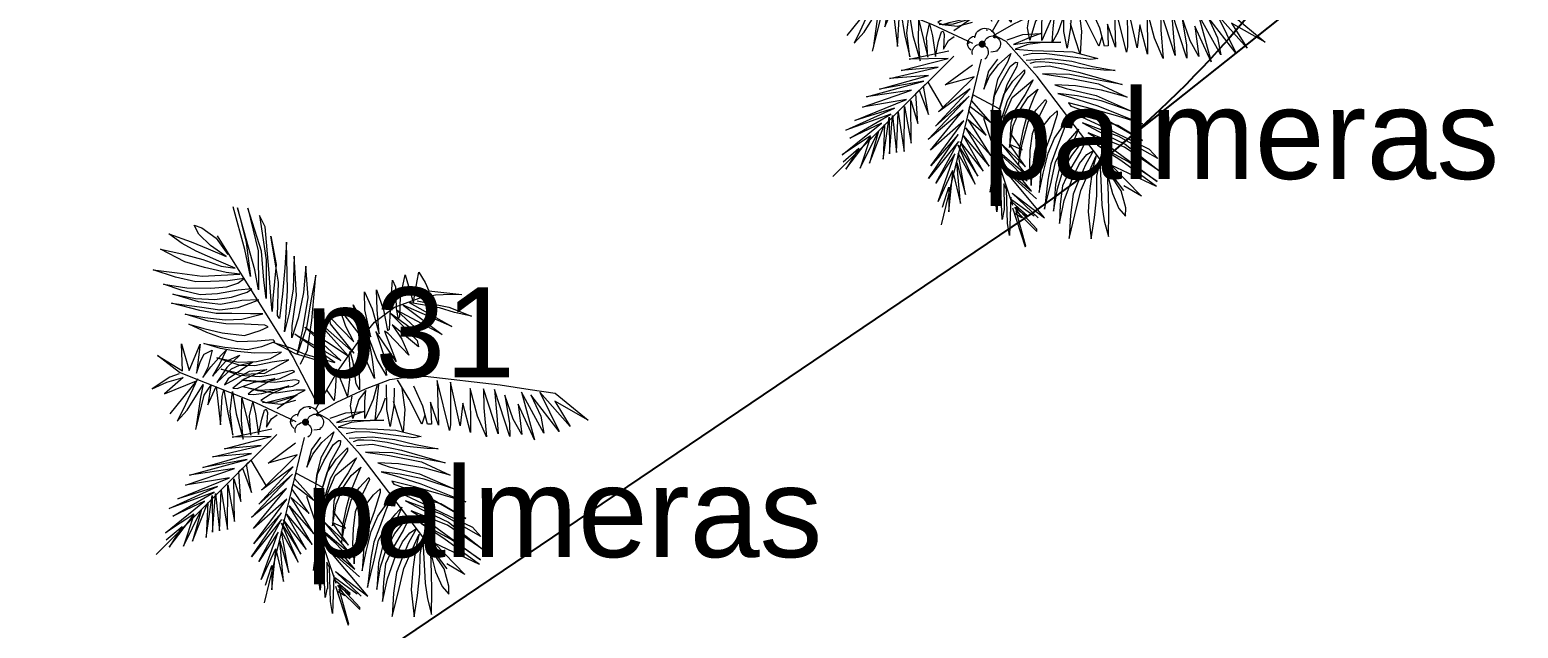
# Model space of a CAD drawing. Header units: metres. Extents: x 859577 to 860336, y 1645916 to 1646650.
# Drawn here: x 859934.48 to 859942.75, y 1645985.67 to 1645989 of the extents above; entities that cross this region are included whole.
import ezdxf

# ---------------------------------------------------------------- set-up
doc = ezdxf.new("R2010")
doc.units = ezdxf.units.M
doc.layers.add('A-CALZADA', color=252, linetype='Continuous')
for name, color, linetype, lineweight in [('HATCH', 253, 'Continuous', 0), ('palmeras', 174, 'Continuous', 100), ('VEGETATION', 7, 'Continuous', 0)]:
    doc.layers.add(name, color=color, linetype=linetype, lineweight=lineweight)
doc.styles.get("Standard").update_dxf_attribs({"font": 'arial.ttf'})

# ---------------------------------------------------------------- blocks, each defined once
blk = doc.blocks.new('06092026_CAMPO')
at = {"layer": 'palmeras'}
for p in [(859939.7689, 1645988.921, 38.8949), (859936.0079, 1645986.8181, 38.8093)]:
    blk.add_point(p, dxfattribs=at)
for s, p in [('palmeras', (859939.7689, 1645988.171)), ('p31', (859936.0079, 1645987.0681)), ('palmeras', (859936.0079, 1645986.0681))]:
    blk.add_text(s, height=0.5, dxfattribs=at).set_placement(p)
blk = doc.blocks.new('*U19')
at = {"layer": 'VEGETATION', "extrusion": (-5.08599e-09, -1.37735e-08, 1)}
for p, q in [((18816.6199, 35232.39, 0), (18816.5844, 35232.5218, 0)), ((18816.6511, 35232.3271, 0), (18816.598, 35232.5192, 0)), ((18816.598, 35232.5192, 0), (18816.6243, 35232.4117, 0)), ((18816.6716, 35232.385, 0), (18816.6298, 35232.518, 0)), ((18816.6298, 35232.518, 0), (18816.662, 35232.3861, 0)), ((18816.6835, 35232.46, 0), (18816.6657, 35232.4949, 0)), ((18816.6657, 35232.4949, 0), (18816.6868, 35232.3584, 0)), ((18816.4779, 35232.4379, 0), (18816.4631, 35232.4655, 0)), ((18816.4631, 35232.4655, 0), (18816.4869, 35232.4572, 0)), ((18816.4869, 35232.4572, 0), (18816.5314, 35232.4246, 0)), ((18816.6946, 35232.329, 0), (18816.6835, 35232.46, 0)), ((18816.4259, 35232.4089, 0), (18816.3852, 35232.4381, 0)), ((18816.3852, 35232.4381, 0), (18816.4547, 35232.4132, 0)), ((18816.4693, 35232.385, 0), (18816.4259, 35232.4089, 0)), ((18816.4547, 35232.4132, 0), (18816.5066, 35232.3923, 0)), ((18816.5136, 35232.4023, 0), (18816.4779, 35232.4379, 0)), ((18816.5624, 35232.368, 0), (18816.5136, 35232.4023, 0)), ((18816.5314, 35232.4246, 0), (18816.5674, 35232.3745, 0)), ((18816.5351, 35232.4327, 0), (18816.7704, 35232.0552)), ((18816.6243, 35232.4117, 0), (18816.6381, 35232.3062, 0)), ((18816.7242, 35232.2889, 0), (18816.7009, 35232.4312, 0)), ((18816.7009, 35232.4312, 0), (18816.7169, 35232.3433, 0)), ((18816.7495, 35232.4129, 0), (18816.7441, 35232.3331, 0)), ((18816.7523, 35232.2632, 0), (18816.7495, 35232.4129, 0)), ((18816.4342, 35232.3521, 0), (18816.3592, 35232.3905, 0)), ((18816.3592, 35232.3905, 0), (18816.4252, 35232.3769, 0)), ((18816.4252, 35232.3769, 0), (18816.4904, 35232.3594, 0)), ((18816.4954, 35232.3341, 0), (18816.4342, 35232.3521, 0)), ((18816.5401, 35232.3538, 0), (18816.4693, 35232.385, 0)), ((18816.4904, 35232.3594, 0), (18816.547, 35232.3386, 0)), ((18816.5066, 35232.3923, 0), (18816.5624, 35232.368, 0)), ((18816.5903, 35232.3318, 0), (18816.5401, 35232.3538, 0)), ((18816.6381, 35232.3062, 0), (18816.6199, 35232.39, 0)), ((18816.662, 35232.3861, 0), (18816.663, 35232.2653, 0)), ((18816.6791, 35232.2945, 0), (18816.6716, 35232.385, 0)), ((18816.6868, 35232.3584, 0), (18816.686, 35232.2377, 0)), ((18816.7734, 35232.3693, 0), (18816.7699, 35232.2679, 0)), ((18816.7799, 35232.2477, 0), (18816.7734, 35232.3693, 0)), ((18816.4054, 35232.3045, 0), (18816.3364, 35232.3267, 0)), ((18816.3364, 35232.3267, 0), (18816.411, 35232.3175, 0)), ((18816.4687, 35232.29, 0), (18816.4054, 35232.3045, 0)), ((18816.411, 35232.3175, 0), (18816.4884, 35232.3072, 0)), ((18816.4884, 35232.3072, 0), (18816.5471, 35232.3108, 0)), ((18816.5626, 35232.3183, 0), (18816.4954, 35232.3341, 0)), ((18816.547, 35232.3386, 0), (18816.5903, 35232.3318, 0)), ((18816.5471, 35232.3108, 0), (18816.6049, 35232.3137, 0)), ((18816.6049, 35232.3137, 0), (18816.5626, 35232.3183, 0)), ((18816.663, 35232.2653, 0), (18816.6511, 35232.3271, 0)), ((18816.7021, 35232.2304, 0), (18816.6946, 35232.329, 0)), ((18816.7169, 35232.3433, 0), (18816.7072, 35232.2386, 0)), ((18816.7441, 35232.3331, 0), (18816.7369, 35232.2526, 0)), ((18816.8097, 35232.3386, 0), (18816.8017, 35232.2571, 0)), ((18816.8164, 35232.2408, 0), (18816.8097, 35232.3386, 0)), ((18816.84, 35232.3102, 0), (18816.8252, 35232.2306, 0)), ((18816.8282, 35232.1703, 0), (18816.84, 35232.3102, 0)), ((18817.102, 35232.2428, 0), (18817.1173, 35232.3112, 0)), ((18817.1173, 35232.3112, 0), (18817.1428, 35232.2239, 0)), ((18817.1539, 35232.2927, 0), (18817.159, 35232.3195, 0)), ((18817.159, 35232.3195, 0), (18817.1784, 35232.2872, 0)), ((18816.4259, 35232.2633, 0), (18816.3688, 35232.2823, 0)), ((18816.3688, 35232.2823, 0), (18816.4407, 35232.271, 0)), ((18816.4816, 35232.2493, 0), (18816.4259, 35232.2633, 0)), ((18816.4407, 35232.271, 0), (18816.5147, 35232.2696, 0)), ((18816.5138, 35232.2906, 0), (18816.4687, 35232.29, 0)), ((18816.5674, 35232.2925, 0), (18816.5138, 35232.2906, 0)), ((18816.5147, 35232.2696, 0), (18816.5643, 35232.2741, 0)), ((18816.5996, 35232.264, 0), (18816.5354, 35232.2529, 0)), ((18816.5643, 35232.2741, 0), (18816.5987, 35232.2851, 0)), ((18816.6181, 35232.2999, 0), (18816.5674, 35232.2925, 0)), ((18816.5794, 35232.2426, 0), (18816.6273, 35232.2574, 0)), ((18816.5987, 35232.2851, 0), (18816.6181, 35232.2999, 0)), ((18816.6418, 35232.2676, 0), (18816.5996, 35232.264, 0)), ((18816.6273, 35232.2574, 0), (18816.6418, 35232.2676, 0)), ((18816.686, 35232.2377, 0), (18816.6791, 35232.2945, 0)), ((18816.7212, 35232.1854, 0), (18816.7242, 35232.2889, 0)), ((18816.7474, 35232.1781, 0), (18816.7523, 35232.2632, 0)), ((18816.7699, 35232.2679, 0), (18816.7578, 35232.1923, 0)), ((18816.8017, 35232.2571, 0), (18816.7853, 35232.1769, 0)), ((18816.9918, 35232.2026, 0), (18816.9911, 35232.2589, 0)), ((18816.9911, 35232.2589, 0), (18817.0146, 35232.2062, 0)), ((18817.0298, 35232.2039, 0), (18817.0284, 35232.2645, 0)), ((18817.0284, 35232.2645, 0), (18817.0493, 35232.2026, 0)), ((18817.0724, 35232.2257, 0), (18817.0777, 35232.2946, 0)), ((18817.0777, 35232.2946, 0), (18817.0868, 35232.2747, 0)), ((18817.0868, 35232.2747, 0), (18817.0889, 35232.2074, 0)), ((18817.145, 35232.2403, 0), (18817.1539, 35232.2927, 0)), ((18817.1784, 35232.2872, 0), (18817.1898, 35232.2622, 0)), ((18817.1898, 35232.2622, 0), (18817.2924, 35232.2503, 0)), ((18816.4812, 35232.2008, 0), (18816.3937, 35232.2232, 0)), ((18816.3937, 35232.2232, 0), (18816.4797, 35232.2122, 0)), ((18816.4772, 35232.2275, 0), (18816.3977, 35232.2519, 0)), ((18816.3977, 35232.2519, 0), (18816.4674, 35232.2382, 0)), ((18816.4674, 35232.2382, 0), (18816.5272, 35232.2346, 0)), ((18816.5453, 35232.219, 0), (18816.4772, 35232.2275, 0)), ((18816.4797, 35232.2122, 0), (18816.543, 35232.2027, 0)), ((18816.5354, 35232.2529, 0), (18816.4816, 35232.2493, 0)), ((18816.5272, 35232.2346, 0), (18816.5794, 35232.2426, 0)), ((18816.543, 35232.2027, 0), (18816.5995, 35232.2104, 0)), ((18816.6114, 35232.2318, 0), (18816.5453, 35232.219, 0)), ((18816.5995, 35232.2104, 0), (18816.6373, 35232.2239, 0)), ((18816.6637, 35232.2335, 0), (18816.6114, 35232.2318, 0)), ((18816.6373, 35232.2239, 0), (18816.6637, 35232.2335, 0)), ((18816.7051, 35232.1983, 0), (18816.7021, 35232.2304, 0)), ((18816.7072, 35232.2386, 0), (18816.7051, 35232.1983, 0)), ((18816.7369, 35232.2526, 0), (18816.7281, 35232.1758, 0)), ((18816.7669, 35232.153, 0), (18816.7799, 35232.2477, 0)), ((18816.7996, 35232.1413, 0), (18816.8164, 35232.2408, 0)), ((18816.8252, 35232.2306, 0), (18816.8117, 35232.148, 0)), ((18816.9834, 35232.121, 0), (18816.9561, 35232.2181, 0)), ((18816.9561, 35232.2181, 0), (18817.01, 35232.1194, 0)), ((18817.022, 35232.1644, 0), (18817.0835, 35232.2114, 0)), ((18817.0682, 35232.1431, 0), (18817.0724, 35232.2257, 0)), ((18817.0835, 35232.2114, 0), (18817.1602, 35232.2394, 0)), ((18817.1, 35232.1832, 0), (18817.102, 35232.2428, 0)), ((18817.2609, 35232.1513, 0), (18817.1106, 35232.2179, 0)), ((18817.1106, 35232.2179, 0), (18817.2318, 35232.1266, 0)), ((18817.2231, 35232.2092, 0), (18817.1289, 35232.226, 0)), ((18817.1289, 35232.226, 0), (18817.2609, 35232.1513, 0)), ((18817.1428, 35232.2239, 0), (18817.145, 35232.2403, 0)), ((18817.1536, 35232.2307, 0), (18817.2521, 35232.2115, 0)), ((18817.1602, 35232.2394, 0), (18817.211, 35232.2499, 0)), ((18817.211, 35232.2499, 0), (18817.2577, 35232.2516, 0)), ((18817.2698, 35232.1949, 0), (18817.2231, 35232.2092, 0)), ((18817.2521, 35232.2115, 0), (18817.3223, 35232.183, 0)), ((18817.2577, 35232.2516, 0), (18817.2924, 35232.2503, 0)), ((18816.5066, 35232.168), (18816.4359, 35232.1896)), ((18816.4359, 35232.1896), (18816.4964, 35232.1794)), ((18816.5312, 35232.1915, 0), (18816.4812, 35232.2008, 0)), ((18816.4964, 35232.1794), (18816.5598, 35232.1719, 0)), ((18816.562, 35232.1597, 0), (18816.5066, 35232.168)), ((18816.5797, 35232.1914, 0), (18816.5312, 35232.1915, 0)), ((18816.5598, 35232.1719, 0), (18816.611, 35232.174, 0)), ((18816.6376, 35232.191, 0), (18816.5797, 35232.1914, 0)), ((18816.611, 35232.174, 0), (18816.6766, 35232.1909, 0)), ((18816.6766, 35232.1909, 0), (18816.6376, 35232.191, 0)), ((18816.7281, 35232.1758, 0), (18816.7212, 35232.1854, 0)), ((18816.7578, 35232.1923, 0), (18816.7436, 35232.1346, 0)), ((18816.7436, 35232.1346, 0), (18816.7474, 35232.1781, 0)), ((18816.7853, 35232.1769, 0), (18816.7655, 35232.1158, 0)), ((18816.8141, 35232.0791, 0), (18816.8282, 35232.1703, 0)), ((18816.94, 35232.0602, 0), (18816.8341, 35232.1795, 0)), ((18816.8341, 35232.1795, 0), (18816.9591, 35232.0682, 0)), ((18816.8855, 35232.1601, 0), (18816.8834, 35232.1798, 0)), ((18816.8834, 35232.1798, 0), (18816.958, 35232.1039, 0)), ((18816.9327, 35232.1517, 0), (18816.916, 35232.2032, 0)), ((18816.916, 35232.2032, 0), (18816.9731, 35232.1291, 0)), ((18816.9675, 35232.0974, 0), (18817.022, 35232.1644, 0)), ((18817.01, 35232.1194, 0), (18816.9918, 35232.2026, 0)), ((18817.0146, 35232.2062, 0), (18817.0359, 35232.1287, 0)), ((18817.0359, 35232.1287, 0), (18817.0298, 35232.2039, 0)), ((18817.0493, 35232.2026, 0), (18817.0618, 35232.139, 0)), ((18817.2069, 35232.0935, 0), (18817.0716, 35232.192, 0)), ((18817.0716, 35232.192, 0), (18817.1539, 35232.1079, 0)), ((18817.0889, 35232.2074, 0), (18817.0955, 35232.1735, 0)), ((18817.2318, 35232.1266, 0), (18817.0899, 35232.2019, 0)), ((18817.0899, 35232.2019, 0), (18817.2069, 35232.0935, 0)), ((18817.0955, 35232.1735, 0), (18817.1, 35232.1832, 0)), ((18817.3223, 35232.183, 0), (18817.2698, 35232.1949, 0)), ((18816.5025, 35232.1323), (18816.4473, 35232.1581)), ((18816.4473, 35232.1581), (18816.4935, 35232.1452)), ((18816.4935, 35232.1452), (18816.5498, 35232.1321)), ((18816.5482, 35232.1163), (18816.5025, 35232.1323)), ((18816.5986, 35232.1043), (18816.5482, 35232.1163)), ((18816.5498, 35232.1321), (18816.6196, 35232.1234)), ((18816.6191, 35232.1589, 0), (18816.562, 35232.1597, 0)), ((18816.6821, 35232.1553, 0), (18816.6191, 35232.1589, 0)), ((18816.6196, 35232.1234), (18816.6682, 35232.1386, 0)), ((18816.6682, 35232.1386, 0), (18816.6929, 35232.1507, 0)), ((18816.6929, 35232.1507, 0), (18816.6821, 35232.1553, 0)), ((18816.7655, 35232.1158, 0), (18816.7669, 35232.153, 0)), ((18816.8988, 35232.04, 0), (18816.7748, 35232.1273, 0)), ((18816.7748, 35232.1273, 0), (18816.9177, 35232.0464, 0)), ((18816.8117, 35232.148, 0), (18816.7833, 35232.068)), ((18816.7833, 35232.068), (18816.7996, 35232.1413, 0)), ((18816.9177, 35232.0464, 0), (18816.8061, 35232.149, 0)), ((18816.8061, 35232.149, 0), (18816.94, 35232.0602, 0)), ((18816.9591, 35232.0682, 0), (18816.8855, 35232.1601, 0)), ((18816.958, 35232.1039, 0), (18816.9327, 35232.1517, 0)), ((18816.9731, 35232.1291, 0), (18816.9834, 35232.121, 0)), ((18817.0299, 35232.0493, 0), (18817.0012, 35232.1244, 0)), ((18817.0012, 35232.1244, 0), (18817.0146, 35232.05, 0)), ((18817.0893, 35232.0432, 0), (18817.026, 35232.1361, 0)), ((18817.026, 35232.1361, 0), (18817.0523, 35232.0551, 0)), ((18817.0637, 35232.1301, 0), (18817.0526, 35232.1372, 0)), ((18817.0526, 35232.1372, 0), (18817.0893, 35232.0432, 0)), ((18817.0618, 35232.139, 0), (18817.0682, 35232.1431, 0)), ((18817.1278, 35232.062, 0), (18817.0637, 35232.1301, 0)), ((18817.1579, 35232.0885, 0), (18817.0762, 35232.1566, 0)), ((18817.0762, 35232.1566, 0), (18817.1061, 35232.1116, 0)), ((18816.427, 35232.0136, 0), (18816.4242, 35232.098)), ((18816.4242, 35232.098), (18816.4476, 35232.0154, 0)), ((18816.4476, 35232.0154, 0), (18816.482, 35232.0961)), ((18816.482, 35232.0961), (18816.4711, 35232.007, 0)), ((18816.5451, 35232.0829), (18816.4931, 35232.0987)), ((18816.4931, 35232.0987), (18816.558, 35232.0869)), ((18816.4944, 35232.0652), (18816.5197, 35232.0776)), ((18816.5197, 35232.0776), (18816.506, 35232.0239, 0)), ((18816.5621, 35232.0775), (18816.5426, 35232.0363)), ((18816.5966, 35232.0741), (18816.5451, 35232.0829)), ((18816.5486, 35232.0639), (18816.5621, 35232.0775)), ((18816.558, 35232.0869), (18816.6284, 35232.0798)), ((18816.6518, 35232.0684), (18816.5966, 35232.0741)), ((18816.6583, 35232.1057), (18816.5986, 35232.1043)), ((18816.6284, 35232.0798), (18816.6727, 35232.089)), ((18816.7079, 35232.1103, 0), (18816.6583, 35232.1057)), ((18816.6727, 35232.089), (18816.7129, 35232.1053, 0)), ((18816.6999, 35232.0523), (18816.7342, 35232.0714)), ((18816.7342, 35232.0714), (18816.7057, 35232.0695)), ((18816.7129, 35232.1053, 0), (18816.7079, 35232.1103, 0)), ((18816.7776, 35232.0666), (18816.7105, 35232.1019)), ((18816.7105, 35232.1019), (18816.7616, 35232.0848)), ((18816.7616, 35232.0848), (18816.8066, 35232.066)), ((18816.7929, 35232.0348), (18816.8141, 35232.0791, 0)), ((18816.9048, 35232.0085), (18816.9675, 35232.0974, 0)), ((18816.9462, 35232.0739, 0), (18816.9427, 35232.0638, 0)), ((18816.9561, 35232.0408, 0), (18816.9462, 35232.0739, 0)), ((18816.9764, 35232.1115, 0), (18816.9704, 35232.1068, 0)), ((18816.9704, 35232.1068, 0), (18816.9744, 35232.0242, 0)), ((18816.995, 35232.0494, 0), (18816.9764, 35232.1115, 0)), ((18817.1061, 35232.1116, 0), (18817.1278, 35232.062, 0)), ((18817.1539, 35232.1079, 0), (18817.1579, 35232.0885, 0)), ((18816.418, 35232.0089, 0), (18816.3498, 35232.061, 0)), ((18816.3498, 35232.061, 0), (18816.427, 35232.0136, 0)), ((18816.4711, 35232.007, 0), (18816.483, 35232.0441)), ((18816.483, 35232.0441), (18816.4944, 35232.0652)), ((18816.4899, 35231.9928, 0), (18816.5155, 35232.0263, 0)), ((18816.506, 35232.0239, 0), (18816.4899, 35231.9928, 0)), ((18816.5155, 35232.0263, 0), (18816.5486, 35232.0639)), ((18816.5201, 35231.9974, 0), (18816.5603, 35232.0433)), ((18816.5426, 35232.0363), (18816.5201, 35231.9974, 0)), ((18816.6062, 35232.0309), (18816.5334, 35232.0538)), ((18816.5334, 35232.0538), (18816.6003, 35232.0407)), ((18816.5643, 35232.0244), (18816.5335, 35231.9778, 0)), ((18816.5603, 35232.0433), (18816.6052, 35232.0625)), ((18816.6052, 35232.0625), (18816.5643, 35232.0244)), ((18816.6452, 35232.0407), (18816.5684, 35231.989, 0)), ((18816.5791, 35232.0201), (18816.6039, 35232.0319)), ((18816.6003, 35232.0407), (18816.6561, 35232.0429)), ((18816.6039, 35232.0319), (18816.6452, 35232.0407)), ((18816.6514, 35232.029), (18816.6062, 35232.0309)), ((18816.7045, 35232.041), (18816.6514, 35232.029)), ((18816.7057, 35232.0695), (18816.6518, 35232.0684)), ((18816.6561, 35232.0429), (18816.6999, 35232.0523)), ((18816.6818, 35232.0062), (18816.7251, 35232.0307)), ((18816.7563, 35232.0479), (18816.7045, 35232.041)), ((18816.7251, 35232.0307), (18816.7563, 35232.0479)), ((18816.7704, 35232.0552), (18816.8376, 35231.926)), ((18816.8737, 35232.0378), (18816.7776, 35232.0666)), ((18816.8066, 35232.066), (18816.8988, 35232.04, 0)), ((18816.9427, 35232.0638, 0), (18816.9465, 35232.0043)), ((18816.9648, 35231.9741), (18816.9561, 35232.0408, 0)), ((18816.9744, 35232.0242, 0), (18816.9758, 35231.9552)), ((18817.0219, 35231.9899, 0), (18816.995, 35232.0494, 0)), ((18817.0146, 35232.05, 0), (18817.0219, 35231.9899, 0)), ((18817.0585, 35231.9992, 0), (18817.0299, 35232.0493, 0)), ((18817.0523, 35232.0551, 0), (18817.0585, 35231.9992, 0)), ((18816.3885, 35231.9948, 0), (18816.3336, 35231.958, 0)), ((18816.3336, 35231.958, 0), (18816.3785, 35231.9784, 0)), ((18816.4298, 35231.993, 0), (18816.3718, 35231.9425, 0)), ((18816.3718, 35231.9425, 0), (18816.471, 35231.9834, 0)), ((18816.3785, 35231.9784, 0), (18816.4298, 35231.993, 0)), ((18816.471, 35231.9834, 0), (18816.3881, 35231.8811, 0)), ((18816.4169, 35232.0048, 0), (18816.3885, 35231.9948, 0)), ((18816.6549, 35231.9144, 0), (18816.418, 35232.0089, 0)), ((18816.4734, 35231.9893, 0), (18816.429, 35231.894, 0)), ((18816.5335, 35231.9778, 0), (18816.5791, 35232.0201)), ((18816.6045, 35231.9998), (18816.5474, 35232.0188, 0)), ((18816.5474, 35232.0188, 0), (18816.6187, 35232.004)), ((18816.5571, 35231.9707, 0), (18816.635, 35232.0129)), ((18816.5684, 35231.989, 0), (18816.5571, 35231.9707, 0)), ((18816.6185, 35231.9877, 0), (18816.5837, 35231.96, 0)), ((18816.5966, 35231.9588, 0), (18816.6493, 35231.9793, 0)), ((18816.6665, 35231.9956), (18816.6045, 35231.9998)), ((18816.7126, 35231.9774), (18816.6114, 35231.9846, 0)), ((18816.6114, 35231.9846, 0), (18816.6817, 35231.979)), ((18816.6883, 35232.0181), (18816.6185, 35231.9877, 0)), ((18816.6187, 35232.004), (18816.6818, 35232.0062)), ((18816.635, 35232.0129), (18816.6883, 35232.0181)), ((18816.7135, 35231.9897), (18816.6426, 35231.9515, 0)), ((18816.6493, 35231.9793, 0), (18816.7135, 35231.9897)), ((18816.718, 35232.0032), (18816.6665, 35231.9956)), ((18816.6817, 35231.979), (18816.7301, 35231.9905)), ((18816.7765, 35231.9861), (18816.7126, 35231.9774)), ((18816.767, 35232.0149), (18816.718, 35232.0032)), ((18816.7301, 35231.9905), (18816.7754, 35232.0117)), ((18816.7754, 35232.0117), (18816.767, 35232.0149)), ((18816.7891, 35231.9826), (18816.7765, 35231.9861)), ((18816.7875, 35231.9769), (18816.7891, 35231.9826)), ((18816.8393, 35231.8943, 0), (18816.9048, 35232.0085)), ((18816.9036, 35232.0026), (18816.8998, 35231.9495)), ((18816.9041, 35232.0191), (18816.9036, 35232.0026)), ((18816.938, 35231.9347), (18816.9041, 35232.0191)), ((18816.9465, 35232.0043), (18816.938, 35231.9347)), ((18816.9935, 35231.9586), (18817.0691, 35231.9874, 0)), ((18817.0691, 35231.9874, 0), (18817.1045, 35231.992, 0)), ((18817.129, 35231.9263), (18817.0927, 35231.9861, 0)), ((18817.1045, 35231.992, 0), (18817.1783, 35231.9969, 0)), ((18817.1783, 35231.9969, 0), (18817.4105, 35231.9709, 0)), ((18817.2544, 35231.8292), (18817.216, 35231.9838, 0)), ((18817.216, 35231.9838, 0), (18817.2203, 35231.8453)), ((18817.2875, 35231.8433), (18817.2568, 35231.9785, 0)), ((18817.2568, 35231.9785, 0), (18817.2575, 35231.8464)), ((18816.4419, 35231.8916, 0), (18816.4917, 35231.9716, 0)), ((18816.4682, 35231.8325, 0), (18816.4945, 35231.9386, 0)), ((18816.4827, 35231.932, 0), (18816.4701, 35231.8424, 0)), ((18816.4917, 35231.9716, 0), (18816.4827, 35231.932, 0)), ((18816.4945, 35231.9386, 0), (18816.5153, 35231.968, 0)), ((18816.5153, 35231.968, 0), (18816.5062, 35231.9084, 0)), ((18816.5062, 35231.9084, 0), (18816.5311, 35231.9649, 0)), ((18816.5311, 35231.9649, 0), (18816.5449, 35231.8469, 0)), ((18816.5449, 35231.8469, 0), (18816.5506, 35231.9342, 0)), ((18816.5506, 35231.9342, 0), (18816.5558, 35231.9549, 0)), ((18816.5558, 35231.9549, 0), (18816.5674, 35231.8841, 0)), ((18816.5745, 35231.8881, 0), (18816.5818, 35231.9501, 0)), ((18816.5818, 35231.9501, 0), (18816.5933, 35231.8809, 0)), ((18816.5837, 35231.96, 0), (18816.5966, 35231.9588, 0)), ((18816.6609, 35231.9521, 0), (18816.6169, 35231.9644, 0)), ((18816.6169, 35231.9644, 0), (18816.6666, 35231.9538, 0)), ((18816.6426, 35231.9515, 0), (18816.6308, 35231.9416, 0)), ((18816.6308, 35231.9416, 0), (18816.6461, 35231.9409, 0)), ((18816.6461, 35231.9409, 0), (18816.6727, 35231.9432, 0)), ((18816.7174, 35231.9447, 0), (18816.6609, 35231.9521, 0)), ((18816.6666, 35231.9538, 0), (18816.7119, 35231.9568, 0)), ((18816.6992, 35231.9407, 0), (18816.6703, 35231.9215, 0)), ((18816.6727, 35231.9432, 0), (18816.7565, 35231.9672)), ((18816.7565, 35231.9672), (18816.6992, 35231.9407, 0)), ((18816.7057, 35231.9213, 0), (18816.7829, 35231.9393)), ((18816.7119, 35231.9568, 0), (18816.7691, 35231.9662)), ((18816.779, 35231.9544), (18816.7174, 35231.9447, 0)), ((18816.7829, 35231.9393), (18816.7202, 35231.8959, 0)), ((18816.7626, 35231.9309, 0), (18816.8072, 35231.9538)), ((18816.7691, 35231.9662), (18816.7875, 35231.9769)), ((18816.8072, 35231.9538), (18816.779, 35231.9544)), ((18816.8974, 35231.9224), (18816.8749, 35231.9526)), ((18816.8998, 35231.9495), (18816.8974, 35231.9224)), ((18816.905, 35231.9171), (18816.9935, 35231.9586)), ((18816.948, 35231.9052), (18816.9529, 35231.9359)), ((18816.9758, 35231.9552), (18816.9648, 35231.9741)), ((18816.9954, 35231.9527), (18816.9729, 35231.9252)), ((18816.9922, 35231.9192), (18816.9954, 35231.9527)), ((18817.0301, 35231.9703), (18817.0177, 35231.925)), ((18817.0276, 35231.9026), (18817.0349, 35231.9703)), ((18817.0349, 35231.9703), (18817.0301, 35231.9703)), ((18817.0605, 35231.8936), (18817.0591, 35231.9709)), ((18817.0827, 35231.9607), (18817.0813, 35231.9059)), ((18817.1068, 35231.9601, 0), (18817.1155, 35231.8945)), ((18817.1714, 35231.9045), (18817.144, 35231.9664, 0)), ((18817.3406, 35231.8732, 0), (18817.3185, 35231.9587, 0)), ((18817.3185, 35231.9587, 0), (18817.3192, 35231.8231)), ((18817.4048, 35231.8188), (18817.3593, 35231.9586, 0)), ((18817.3593, 35231.9586, 0), (18817.3608, 35231.8991, 0)), ((18817.4407, 35231.8109), (18817.3935, 35231.9561, 0)), ((18817.3935, 35231.9561, 0), (18817.4003, 35231.8759, 0)), ((18817.4105, 35231.9709, 0), (18817.5037, 35231.9558, 0)), ((18817.451, 35231.8646, 0), (18817.4253, 35231.939, 0)), ((18817.4253, 35231.939, 0), (18817.4403, 35231.851, 0)), ((18817.5463, 35231.8212, 0), (18817.4765, 35231.9476, 0)), ((18817.4765, 35231.9476, 0), (18817.5168, 35231.8001)), ((18817.5037, 35231.9558, 0), (18817.5816, 35231.9449, 0)), ((18817.5935, 35231.8257, 0), (18817.506, 35231.9392, 0)), ((18817.506, 35231.9392, 0), (18817.5364, 35231.8738, 0)), ((18817.6278, 35231.8416, 0), (18817.5338, 35231.9474, 0)), ((18817.5338, 35231.9474, 0), (18817.5935, 35231.8257, 0)), ((18817.5816, 35231.9449, 0), (18817.6833, 35231.8608, 0)), ((18816.429, 35231.894, 0), (18816.4111, 35231.8575, 0)), ((18816.4111, 35231.8575, 0), (18816.4419, 35231.8916, 0)), ((18816.5832, 35231.8149, 0), (18816.5745, 35231.8881, 0)), ((18816.6105, 35231.8615, 0), (18816.6112, 35231.9292, 0)), ((18816.6112, 35231.9292, 0), (18816.6263, 35231.8685, 0)), ((18816.6353, 35231.8749, 0), (18816.6448, 35231.9173, 0)), ((18816.6448, 35231.9173, 0), (18816.6536, 35231.8807, 0)), ((18816.7789, 35231.8561, 0), (18816.6549, 35231.9144, 0)), ((18816.6703, 35231.9215, 0), (18816.6856, 35231.9155, 0)), ((18816.6725, 35231.8642, 0), (18816.6813, 35231.8924, 0)), ((18816.6748, 35231.9154, 0), (18816.719, 35231.9176, 0)), ((18816.7316, 35231.9091, 0), (18816.6748, 35231.9154, 0)), ((18816.6813, 35231.8924, 0), (18816.6867, 35231.8948, 0)), ((18816.6856, 35231.9155, 0), (18816.7057, 35231.9213, 0)), ((18816.6867, 35231.8948, 0), (18816.6902, 35231.8848, 0)), ((18816.719, 35231.9176, 0), (18816.7626, 35231.9309, 0)), ((18816.7768, 35231.9217, 0), (18816.7316, 35231.9091, 0)), ((18816.8242, 35231.897, 0), (18816.82, 35231.8973, 0)), ((18816.8392, 35231.8939, 0), (18816.8393, 35231.8943, 0)), ((18816.843, 35231.8817, 0), (18816.905, 35231.9171)), ((18816.9331, 35231.884), (18816.9893, 35231.8879)), ((18816.955, 35231.8663, 0), (18816.948, 35231.9052)), ((18816.9893, 35231.8879), (18816.9532, 35231.8745)), ((18816.9729, 35231.9252), (18816.955, 35231.8663, 0)), ((18817.0177, 35231.925), (18816.9921, 35231.8661)), ((18816.9921, 35231.8661), (18816.9922, 35231.9192)), ((18817.0239, 35231.8595), (18817.0276, 35231.9026)), ((18817.0417, 35231.8907), (18817.0239, 35231.8595)), ((18817.0548, 35231.9289), (18817.0417, 35231.8907)), ((18817.0705, 35231.8416), (18817.0605, 35231.8936)), ((18817.0813, 35231.9059), (18817.0705, 35231.8416)), ((18817.0953, 35231.871), (18817.0807, 35231.9189)), ((18817.1155, 35231.8945), (18817.111, 35231.8233)), ((18817.1684, 35231.8484), (18817.129, 35231.9263)), ((18817.1861, 35231.8483), (18817.1714, 35231.9045)), ((18817.2203, 35231.8453), (18817.1957, 35231.9167)), ((18817.1957, 35231.9167), (18817.1979, 35231.849)), ((18817.2955, 35231.914, 0), (18817.2875, 35231.8433)), ((18817.3192, 35231.8231), (18817.2955, 35231.914, 0)), ((18817.3608, 35231.8991, 0), (18817.3682, 35231.8095)), ((18817.5168, 35231.8001), (18817.4664, 35231.9106, 0)), ((18817.4664, 35231.9106, 0), (18817.4784, 35231.8167)), ((18817.6833, 35231.8608, 0), (18817.5797, 35231.9196, 0)), ((18817.5797, 35231.9196, 0), (18817.6278, 35231.8416, 0)), ((18816.5674, 35231.8841, 0), (18816.5832, 35231.8149, 0)), ((18816.5933, 35231.8809, 0), (18816.6155, 35231.8025, 0)), ((18816.6155, 35231.8025, 0), (18816.6105, 35231.8615, 0)), ((18816.6263, 35231.8685, 0), (18816.6391, 35231.8142, 0)), ((18816.6391, 35231.8142, 0), (18816.6353, 35231.8749, 0)), ((18816.6536, 35231.8807, 0), (18816.6629, 35231.8165, 0)), ((18816.6629, 35231.8165, 0), (18816.6725, 35231.8642, 0)), ((18816.6902, 35231.8848, 0), (18816.6877, 35231.8394, 0)), ((18816.6877, 35231.8394, 0), (18816.7031, 35231.8653, 0)), ((18816.7031, 35231.8653, 0), (18816.7209, 35231.8777, 0)), ((18816.7659, 35231.8591, 0), (18816.7654, 35231.8558, 0)), ((18816.8097, 35231.8483, 0), (18816.8056, 35231.8498, 0)), ((18816.8489, 35231.8735, 0), (18816.8424, 35231.875, 0)), ((18816.8431, 35231.8816, 0), (18816.8482, 35231.8808, 0)), ((18816.8482, 35231.8808, 0), (18816.8588, 35231.8753, 0)), ((18816.8588, 35231.8753, 0), (18816.8807, 35231.8635, 0)), ((18816.9775, 35231.7547, 0), (18816.8807, 35231.8635, 0)), ((18816.8847, 35231.8677, 0), (18816.9331, 35231.884)), ((18816.9532, 35231.8745), (18816.9042, 35231.8535, 0)), ((18816.9042, 35231.8535, 0), (18816.9526, 35231.8604, 0)), ((18816.9491, 35231.8538, 0), (18816.9094, 35231.8393, 0)), ((18816.9873, 35231.8584), (18816.9491, 35231.8538, 0)), ((18816.9526, 35231.8604, 0), (18817.0085, 35231.8607)), ((18817.051, 35231.8606), (18816.9873, 35231.8584)), ((18817.0085, 35231.8607), (18817.051, 35231.8606)), ((18817.111, 35231.8233), (18817.0953, 35231.871)), ((18817.1779, 35231.8767), (18817.1684, 35231.8484)), ((18817.1979, 35231.849), (18817.1861, 35231.8483)), ((18817.2575, 35231.8464), (18817.2544, 35231.8292)), ((18817.3682, 35231.8095), (18817.3406, 35231.8732, 0)), ((18817.4003, 35231.8759, 0), (18817.4048, 35231.8188)), ((18817.4403, 35231.851, 0), (18817.4407, 35231.8109)), ((18817.4784, 35231.8167), (18817.451, 35231.8646, 0)), ((18817.5364, 35231.8738, 0), (18817.5463, 35231.8212, 0)), ((18816.3455, 35231.4448, 0), (18816.7194, 35231.8171, 0)), ((18816.5571, 35231.7726, 0), (18816.7021, 35231.81, 0)), ((18816.5812, 35231.8083, 0), (18816.7041, 35231.834, 0)), ((18816.7021, 35231.81, 0), (18816.5812, 35231.8083, 0)), ((18816.6813, 35231.2949, 0), (18816.8056, 35231.8077, 0)), ((18816.8551, 35231.8081, 0), (18816.8271, 35231.7705, 0)), ((18816.8547, 35231.8325, 0), (18816.8343, 35231.8301, 0)), ((18816.8864, 35231.7986, 0), (18816.8554, 35231.7445, 0)), ((18816.8585, 35231.7916, 0), (18816.8959, 35231.8252, 0)), ((18816.8959, 35231.8252, 0), (18816.8864, 35231.7986, 0)), ((18816.8939, 35231.7851, 0), (18816.9105, 35231.7985, 0)), ((18816.9094, 35231.8393, 0), (18816.962, 35231.8349, 0)), ((18816.9105, 35231.7985, 0), (18816.9164, 35231.798, 0)), ((18816.9164, 35231.798, 0), (18816.9151, 35231.785, 0)), ((18816.9648, 35231.825, 0), (18816.9341, 35231.8192, 0)), ((18816.9435, 35231.805, 0), (18817.0155, 35231.8095, 0)), ((18816.9701, 35231.799, 0), (18816.9553, 35231.7943, 0)), ((18816.962, 35231.8349, 0), (18817.032, 35231.833, 0)), ((18817.0079, 35231.8241, 0), (18816.9648, 35231.825, 0)), ((18816.989, 35231.7994, 0), (18816.9701, 35231.799, 0)), ((18817.0154, 35231.7977, 0), (18816.989, 35231.7994, 0)), ((18817.0881, 35231.8139, 0), (18817.0079, 35231.8241, 0)), ((18817.0609, 35231.7921, 0), (18817.0154, 35231.7977, 0)), ((18817.0155, 35231.8095, 0), (18817.085, 35231.8015, 0)), ((18817.032, 35231.833, 0), (18817.0881, 35231.8305)), ((18817.085, 35231.8015, 0), (18817.1486, 35231.7854, 0)), ((18817.0881, 35231.8305), (18817.1659, 35231.8101)), ((18817.1435, 35231.8067), (18817.0881, 35231.8139, 0)), ((18817.1659, 35231.8101), (18817.1435, 35231.8067)), ((18816.4899, 35231.7147, 0), (18816.6415, 35231.7574, 0)), ((18816.5201, 35231.7476, 0), (18816.6712, 35231.7829, 0)), ((18816.6415, 35231.7574, 0), (18816.5201, 35231.7476, 0)), ((18816.6712, 35231.7829, 0), (18816.5571, 35231.7726, 0)), ((18816.672, 35231.6443, 0), (18816.7823, 35231.7533, 0)), ((18816.6924, 35231.728, 0), (18816.7776, 35231.7904, 0)), ((18816.7823, 35231.7533, 0), (18816.6924, 35231.728, 0)), ((18816.8271, 35231.7705, 0), (18816.8128, 35231.7151, 0)), ((18816.8128, 35231.7151, 0), (18816.8306, 35231.7557, 0)), ((18816.8306, 35231.7557, 0), (18816.8585, 35231.7916, 0)), ((18816.8648, 35231.735, 0), (18816.8939, 35231.7851, 0)), ((18816.9151, 35231.785, 0), (18816.8843, 35231.7284, 0)), ((18816.9027, 35231.7401, 0), (18816.9387, 35231.7748, 0)), ((18816.9387, 35231.7659, 0), (18816.9102, 35231.7242, 0)), ((18816.9387, 35231.7748, 0), (18816.9387, 35231.7659, 0)), ((18816.9665, 35231.783, 0), (18817.0154, 35231.7871, 0)), ((18817.2466, 35231.4005, 0), (18816.9775, 35231.7547, 0)), ((18817.079, 35231.7602, 0), (18816.9941, 35231.7622, 0)), ((18816.9941, 35231.7622, 0), (18817.0683, 35231.7513, 0)), ((18817.0154, 35231.7871, 0), (18817.1056, 35231.7677, 0)), ((18817.1121, 35231.7808, 0), (18817.0609, 35231.7921, 0)), ((18817.0683, 35231.7513, 0), (18817.1673, 35231.7316, 0)), ((18817.161, 35231.7434, 0), (18817.079, 35231.7602, 0)), ((18817.1056, 35231.7677, 0), (18817.2406, 35231.729, 0)), ((18817.1846, 35231.7735, 0), (18817.1121, 35231.7808, 0)), ((18817.1486, 35231.7854, 0), (18817.2193, 35231.7727)), ((18817.2193, 35231.7727), (18817.1846, 35231.7735, 0)), ((18816.4368, 35231.6592, 0), (18816.5883, 35231.7117, 0)), ((18816.4489, 35231.6911, 0), (18816.6273, 35231.7396, 0)), ((18816.5883, 35231.7117, 0), (18816.4489, 35231.6911, 0)), ((18816.6273, 35231.7396, 0), (18816.4899, 35231.7147, 0)), ((18816.6022, 35231.7019, 0), (18816.6129, 35231.7123, 0)), ((18816.6082, 35231.6088, 0), (18816.6022, 35231.7019, 0)), ((18816.6129, 35231.7123, 0), (18816.6414, 35231.6365, 0)), ((18816.6259, 35231.7245, 0), (18816.6392, 35231.7367, 0)), ((18816.6414, 35231.6365, 0), (18816.6259, 35231.7245, 0)), ((18816.6392, 35231.7367, 0), (18816.685, 35231.6587, 0)), ((18816.6634, 35231.6006, 0), (18816.7703, 35231.7162, 0)), ((18816.7703, 35231.7162, 0), (18816.672, 35231.6443, 0)), ((18816.8554, 35231.7445, 0), (18816.8422, 35231.6891, 0)), ((18816.8458, 35231.6938, 0), (18816.8648, 35231.735, 0)), ((18816.8843, 35231.7284, 0), (18816.855, 35231.6313, 0)), ((18816.8748, 35231.6989, 0), (18816.9027, 35231.7401, 0)), ((18816.9102, 35231.7242, 0), (18816.8848, 35231.6788, 0)), ((18816.9002, 35231.6894, 0), (18816.9385, 35231.7211, 0)), ((18816.9385, 35231.7211, 0), (18816.9657, 35231.7441, 0)), ((18816.9657, 35231.7441, 0), (18816.9408, 35231.6982, 0)), ((18816.9497, 35231.6899, 0), (18816.9798, 35231.7151, 0)), ((18816.9798, 35231.7151, 0), (18816.9679, 35231.6892, 0)), ((18817.0965, 35231.7253, 0), (18817.0324, 35231.7285, 0)), ((18817.0324, 35231.7285, 0), (18817.0677, 35231.7166, 0)), ((18817.1012, 35231.6941, 0), (18817.0422, 35231.7014, 0)), ((18817.0422, 35231.7014, 0), (18817.0841, 35231.6895, 0)), ((18817.0677, 35231.7166, 0), (18817.1608, 35231.6951, 0)), ((18817.1774, 35231.7121, 0), (18817.0965, 35231.7253, 0)), ((18817.2406, 35231.729, 0), (18817.161, 35231.7434, 0)), ((18817.1673, 35231.7316, 0), (18817.2563, 35231.6906, 0)), ((18817.2563, 35231.6906, 0), (18817.1774, 35231.7121, 0)), ((18816.3856, 35231.5875, 0), (18816.536, 35231.6557, 0)), ((18816.413, 35231.6177, 0), (18816.5728, 35231.6826, 0)), ((18816.536, 35231.6557, 0), (18816.413, 35231.6177, 0)), ((18816.5728, 35231.6826, 0), (18816.4368, 35231.6592, 0)), ((18816.5662, 35231.5219, 0), (18816.5674, 35231.6611, 0)), ((18816.5674, 35231.6611, 0), (18816.588, 35231.5473, 0)), ((18816.588, 35231.5473, 0), (18816.5868, 35231.6796, 0)), ((18816.5868, 35231.6796, 0), (18816.6082, 35231.6088, 0)), ((18816.6407, 35231.559, 0), (18816.7675, 35231.6935, 0)), ((18816.7675, 35231.6935, 0), (18816.6634, 35231.6006, 0)), ((18816.7658, 35231.6483, 0), (18816.7695, 35231.6627, 0)), ((18816.7695, 35231.6627, 0), (18816.8335, 35231.613, 0)), ((18816.7742, 35231.6799, 0), (18816.7792, 35231.6972, 0)), ((18816.8335, 35231.613, 0), (18816.7742, 35231.6799, 0)), ((18816.7792, 35231.6972, 0), (18816.859, 35231.6547, 0)), ((18816.838, 35231.6436, 0), (18816.8458, 35231.6938, 0)), ((18816.8422, 35231.6891, 0), (18816.838, 35231.6436, 0)), ((18816.855, 35231.6313, 0), (18816.8748, 35231.6989, 0)), ((18816.8848, 35231.6788, 0), (18816.8667, 35231.6194, 0)), ((18816.8757, 35231.6312, 0), (18816.9002, 35231.6894, 0)), ((18816.9408, 35231.6982, 0), (18816.9106, 35231.6528, 0)), ((18816.9253, 35231.6522, 0), (18816.9497, 35231.6899, 0)), ((18816.9679, 35231.6892, 0), (18816.9477, 35231.6392, 0)), ((18816.9743, 35231.6514, 0), (18817.0039, 35231.6832, 0)), ((18817.0068, 35231.6767, 0), (18816.9849, 35231.632, 0)), ((18817.0039, 35231.6832, 0), (18817.0068, 35231.6767, 0)), ((18817.15, 35231.6532, 0), (18817.0751, 35231.6723, 0)), ((18817.0751, 35231.6723, 0), (18817.0817, 35231.6623, 0)), ((18817.0817, 35231.6623, 0), (18817.1794, 35231.6283, 0)), ((18817.0841, 35231.6895, 0), (18817.1654, 35231.6637, 0)), ((18817.1761, 35231.6785, 0), (18817.1012, 35231.6941, 0)), ((18817.1608, 35231.6951, 0), (18817.2722, 35231.6457, 0)), ((18817.1654, 35231.6637, 0), (18817.3044, 35231.6079, 0)), ((18817.2722, 35231.6457, 0), (18817.1761, 35231.6785, 0)), ((18816.3743, 35231.5114, 0), (18816.4958, 35231.6098, 0)), ((18816.5251, 35231.6375, 0), (18816.3856, 35231.5875, 0)), ((18816.3978, 35231.5633, 0), (18816.5251, 35231.6375, 0)), ((18816.4958, 35231.6098, 0), (18816.3978, 35231.5633, 0)), ((18816.5007, 35231.4976, 0), (18816.5192, 35231.6281, 0)), ((18816.5192, 35231.6281, 0), (18816.5202, 35231.5142, 0)), ((18816.5202, 35231.5142, 0), (18816.5295, 35231.6338, 0)), ((18816.5295, 35231.6338, 0), (18816.5423, 35231.5183, 0)), ((18816.5423, 35231.5183, 0), (18816.5475, 35231.6437, 0)), ((18816.5475, 35231.6437, 0), (18816.5662, 35231.5219, 0)), ((18816.7489, 35231.6494, 0), (18816.6407, 35231.559, 0)), ((18816.6471, 35231.5254, 0), (18816.7489, 35231.6494, 0)), ((18816.7508, 35231.6164, 0), (18816.6471, 35231.5254, 0)), ((18816.6485, 35231.4776, 0), (18816.7508, 35231.6164, 0)), ((18816.8345, 35231.509, 0), (18816.7643, 35231.6212, 0)), ((18816.7643, 35231.6212, 0), (18816.8196, 35231.572, 0)), ((18816.8196, 35231.572, 0), (18816.7658, 35231.6483, 0)), ((18816.9028, 35231.3546, 0), (18816.8128, 35231.6245, 0)), ((18816.8642, 35231.5593, 0), (18816.8757, 35231.6312, 0)), ((18816.8667, 35231.6194, 0), (18816.8642, 35231.5593, 0)), ((18816.8964, 35231.6099, 0), (18816.8919, 35231.5338, 0)), ((18816.9106, 35231.6528, 0), (18816.8964, 35231.6099, 0)), ((18816.9034, 35231.6009, 0), (18816.9253, 35231.6522, 0)), ((18816.9315, 35231.5449, 0), (18816.9499, 35231.6132, 0)), ((18816.9477, 35231.6392, 0), (18816.9333, 35231.5855, 0)), ((18816.9499, 35231.6132, 0), (18816.9743, 35231.6514, 0)), ((18816.9849, 35231.632, 0), (18816.9623, 35231.5766, 0)), ((18816.9876, 35231.5895, 0), (18817.0191, 35231.6295, 0)), ((18817.0191, 35231.6295, 0), (18817.0392, 35231.6483, 0)), ((18817.0396, 35231.6365, 0), (18817.0206, 35231.5765, 0)), ((18817.0318, 35231.5634, 0), (18817.0709, 35231.6187, 0)), ((18817.0392, 35231.6483, 0), (18817.0396, 35231.6365, 0)), ((18817.0709, 35231.6187, 0), (18817.0572, 35231.5822, 0)), ((18817.1264, 35231.6304, 0), (18817.088, 35231.6428, 0)), ((18817.088, 35231.6428, 0), (18817.1169, 35231.6285, 0)), ((18817.1169, 35231.6285, 0), (18817.2064, 35231.5865, 0)), ((18817.2311, 35231.5687, 0), (18817.1181, 35231.6108, 0)), ((18817.1181, 35231.6108, 0), (18817.1687, 35231.5842, 0)), ((18817.2277, 35231.6022, 0), (18817.1264, 35231.6304, 0)), ((18817.2278, 35231.6312, 0), (18817.15, 35231.6532, 0)), ((18817.1794, 35231.6283, 0), (18817.3042, 35231.556, 0)), ((18817.3044, 35231.6079, 0), (18817.2278, 35231.6312, 0)), ((18816.462, 35231.57, 0), (18816.3743, 35231.5114, 0)), ((18816.3857, 35231.4672, 0), (18816.462, 35231.5674, 0)), ((18816.4301, 35231.4702, 0), (18816.4865, 35231.5844, 0)), ((18816.462, 35231.5674, 0), (18816.4301, 35231.4702, 0)), ((18816.4585, 35231.4859, 0), (18816.5055, 35231.6058, 0)), ((18816.4865, 35231.5844, 0), (18816.4585, 35231.4859, 0)), ((18816.5055, 35231.6058, 0), (18816.5007, 35231.4976, 0)), ((18816.6409, 35231.4376, 0), (18816.7335, 35231.5743, 0)), ((18816.7335, 35231.5743, 0), (18816.6485, 35231.4776, 0)), ((18816.8107, 35231.4604, 0), (18816.7496, 35231.5701, 0)), ((18816.7496, 35231.5701, 0), (18816.8292, 35231.476, 0)), ((18816.8292, 35231.476, 0), (18816.7574, 35231.5953, 0)), ((18816.7574, 35231.5953, 0), (18816.8345, 35231.509, 0)), ((18816.8919, 35231.5338, 0), (18816.9034, 35231.6009, 0)), ((18816.9316, 35231.5267, 0), (18816.8994, 35231.5723, 0)), ((18816.9333, 35231.5855, 0), (18816.9232, 35231.5343, 0)), ((18816.9623, 35231.5766, 0), (18816.9555, 35231.5253, 0)), ((18816.9709, 35231.5212, 0), (18816.9876, 35231.5895, 0)), ((18817.0206, 35231.5765, 0), (18817.001, 35231.5228, 0)), ((18817.0116, 35231.5163, 0), (18817.0318, 35231.5634, 0)), ((18817.0572, 35231.5822, 0), (18817.0369, 35231.5281, 0)), ((18817.0617, 35231.5398, 0), (18817.0878, 35231.5703, 0)), ((18817.1062, 35231.5915, 0), (18817.086, 35231.5432, 0)), ((18817.0878, 35231.5703, 0), (18817.1062, 35231.5915, 0)), ((18817.2482, 35231.5356, 0), (18817.1357, 35231.5796, 0)), ((18817.1357, 35231.5796, 0), (18817.1891, 35231.5464, 0)), ((18817.1687, 35231.5842, 0), (18817.2506, 35231.545, 0)), ((18817.2064, 35231.5865, 0), (18817.3248, 35231.5295, 0)), ((18817.3042, 35231.556, 0), (18817.2277, 35231.6022, 0)), ((18817.3512, 35231.5004, 0), (18817.2311, 35231.5687, 0)), ((18816.3768, 35231.4898, 0), (18816.426, 35231.5318, 0)), ((18816.426, 35231.5318, 0), (18816.3857, 35231.4672, 0)), ((18816.7338, 35231.5531, 0), (18816.6409, 35231.4376, 0)), ((18816.6639, 35231.4233, 0), (18816.7338, 35231.5531, 0)), ((18816.786, 35231.421, 0), (18816.7336, 35231.5419, 0)), ((18816.7336, 35231.5419, 0), (18816.7939, 35231.4454, 0)), ((18816.7939, 35231.4454, 0), (18816.7394, 35231.5522, 0)), ((18816.7394, 35231.5522, 0), (18816.8107, 35231.4604, 0)), ((18816.9027, 35231.4773, 0), (18816.855, 35231.5206, 0)), ((18816.855, 35231.5206, 0), (18816.8703, 35231.5128, 0)), ((18816.9462, 35231.4482, 0), (18816.868, 35231.5441, 0)), ((18816.868, 35231.5441, 0), (18816.9416, 35231.4741, 0)), ((18816.9416, 35231.4741, 0), (18816.8923, 35231.544, 0)), ((18816.8923, 35231.544, 0), (18816.9316, 35231.5267, 0)), ((18816.9195, 35231.4801, 0), (18816.9315, 35231.5449, 0)), ((18816.9232, 35231.5343, 0), (18816.9195, 35231.4801, 0)), ((18816.9555, 35231.5253, 0), (18816.9542, 35231.4769, 0)), ((18816.9631, 35231.4639, 0), (18816.9709, 35231.5212, 0)), ((18817.001, 35231.5228, 0), (18816.989, 35231.4681, 0)), ((18817.0369, 35231.5281, 0), (18817.0198, 35231.4826, 0)), ((18817.0344, 35231.4896, 0), (18817.0617, 35231.5398, 0)), ((18817.086, 35231.5432, 0), (18817.0504, 35231.4861, 0)), ((18817.1119, 35231.5207, 0), (18817.0787, 35231.4647, 0)), ((18817.0847, 35231.5095, 0), (18817.1155, 35231.549, 0)), ((18817.1302, 35231.5589, 0), (18817.1119, 35231.5207, 0)), ((18817.1155, 35231.549, 0), (18817.1302, 35231.5589, 0)), ((18817.152, 35231.5253, 0), (18817.1271, 35231.4806, 0)), ((18817.1312, 35231.5124, 0), (18817.152, 35231.5253, 0)), ((18817.2587, 35231.4913, 0), (18817.165, 35231.5418, 0)), ((18817.165, 35231.5418, 0), (18817.2368, 35231.4949, 0)), ((18817.1891, 35231.5464, 0), (18817.3498, 35231.4285, 0)), ((18817.36, 35231.4586, 0), (18817.2482, 35231.5356, 0)), ((18817.2506, 35231.545, 0), (18817.36, 35231.4586, 0)), ((18817.3248, 35231.5295, 0), (18817.3512, 35231.5004, 0)), ((18816.7232, 35231.5141, 0), (18816.6639, 35231.4233, 0)), ((18816.671, 35231.3668, 0), (18816.7232, 35231.5141, 0)), ((18816.7401, 35231.3608, 0), (18816.7286, 35231.4876, 0)), ((18816.7286, 35231.4876, 0), (18816.7561, 35231.389, 0)), ((18816.7561, 35231.389, 0), (18816.7336, 35231.5159, 0)), ((18816.7336, 35231.5159, 0), (18816.786, 35231.421, 0)), ((18816.8477, 35231.4786, 0), (18816.8394, 35231.4485, 0)), ((18816.8451, 35231.4008, 0), (18816.8477, 35231.4786, 0)), ((18816.8703, 35231.5128, 0), (18816.9462, 35231.4482, 0)), ((18816.9466, 35231.4311, 0), (18816.9027, 35231.4773, 0)), ((18816.9542, 35231.4769, 0), (18816.9587, 35231.4161, 0)), ((18816.9961, 35231.4544, 0), (18817.0116, 35231.5163, 0)), ((18817.0198, 35231.4826, 0), (18817.0107, 35231.4326, 0)), ((18817.0208, 35231.4272, 0), (18817.0344, 35231.4896, 0)), ((18817.0504, 35231.4861, 0), (18817.0342, 35231.4194, 0)), ((18817.0586, 35231.4636, 0), (18817.0847, 35231.5095, 0)), ((18817.0868, 35231.4394, 0), (18817.1087, 35231.4842, 0)), ((18817.1271, 35231.4806, 0), (18817.1062, 35231.4311, 0)), ((18817.1087, 35231.4842, 0), (18817.1312, 35231.5124, 0)), ((18817.1369, 35231.4551, 0), (18817.1602, 35231.5081, 0)), ((18817.1602, 35231.5081, 0), (18817.1494, 35231.4669, 0)), ((18817.1628, 35231.4451, 0), (18817.1719, 35231.488, 0)), ((18817.1719, 35231.488, 0), (18817.1746, 35231.4333, 0)), ((18817.3468, 35231.4134, 0), (18817.2073, 35231.4798, 0)), ((18817.2073, 35231.4798, 0), (18817.3013, 35231.3832, 0)), ((18817.2368, 35231.4949, 0), (18817.3474, 35231.4148, 0)), ((18817.3498, 35231.4285, 0), (18817.2587, 35231.4913, 0)), ((18816.7152, 35231.4626, 0), (18816.671, 35231.3668, 0)), ((18816.7038, 35231.3351, 0), (18816.7165, 35231.4603, 0)), ((18816.7165, 35231.4603, 0), (18816.7401, 35231.3608, 0)), ((18816.8394, 35231.4485, 0), (18816.8315, 35231.3955, 0)), ((18816.863, 35231.4543, 0), (18816.8532, 35231.3347, 0)), ((18816.8696, 35231.3111, 0), (18816.863, 35231.4543, 0)), ((18816.8755, 35231.4656, 0), (18816.879, 35231.4679, 0)), ((18816.9759, 35231.3756, 0), (18816.8755, 35231.4656, 0)), ((18817.0007, 35231.316, 0), (18816.8755, 35231.4656, 0)), ((18816.879, 35231.4679, 0), (18816.9607, 35231.3992, 0)), ((18816.9607, 35231.3992, 0), (18816.9114, 35231.4584, 0)), ((18816.9114, 35231.4584, 0), (18816.9466, 35231.4311, 0)), ((18816.9587, 35231.4161, 0), (18816.9631, 35231.4639, 0)), ((18816.989, 35231.4681, 0), (18816.9841, 35231.3943, 0)), ((18816.9841, 35231.3943, 0), (18816.9961, 35231.4544, 0)), ((18817.0107, 35231.4326, 0), (18817.0004, 35231.3429, 0)), ((18817.0004, 35231.3429, 0), (18817.0208, 35231.4272, 0)), ((18817.0407, 35231.4064, 0), (18817.0586, 35231.4636, 0)), ((18817.0787, 35231.4647, 0), (18817.0561, 35231.4158, 0)), ((18817.0618, 35231.3698, 0), (18817.0868, 35231.4394, 0)), ((18817.1062, 35231.4311, 0), (18817.0895, 35231.3892, 0)), ((18817.1127, 35231.4014, 0), (18817.1369, 35231.4551, 0)), ((18817.1494, 35231.4669, 0), (18817.1403, 35231.3985, 0)), ((18817.1621, 35231.3848, 0), (18817.1628, 35231.4451, 0)), ((18817.1746, 35231.4333, 0), (18817.1785, 35231.3559, 0)), ((18817.1987, 35231.3882, 0), (18817.1959, 35231.449, 0)), ((18817.1959, 35231.449, 0), (18817.2105, 35231.3912, 0)), ((18817.2377, 35231.3999, 0), (18817.2036, 35231.4514, 0)), ((18816.6844, 35231.3497, 0), (18816.7044, 35231.4111, 0)), ((18816.7044, 35231.4111, 0), (18816.7038, 35231.3351, 0)), ((18816.8468, 35231.3949, 0), (18816.8451, 35231.4008, 0)), ((18816.8532, 35231.3347, 0), (18816.8468, 35231.3949, 0)), ((18816.8824, 35231.4042, 0), (18816.8747, 35231.4213, 0)), ((18816.8747, 35231.4213, 0), (18816.8759, 35231.3395, 0)), ((18816.8861, 35231.2993, 0), (18816.8824, 35231.4042, 0)), ((18816.8964, 35231.3799, 0), (18816.8919, 35231.2618, 0)), ((18816.9007, 35231.3922, 0), (18816.9806, 35231.316, 0)), ((18816.9007, 35231.3922, 0), (18817.0007, 35231.316, 0)), ((18817.0342, 35231.4194, 0), (18817.0287, 35231.3364, 0)), ((18817.0287, 35231.3364, 0), (18817.0407, 35231.4064, 0)), ((18817.0561, 35231.4158, 0), (18817.0493, 35231.3587, 0)), ((18817.0895, 35231.3892, 0), (18817.0806, 35231.3249, 0)), ((18817.0947, 35231.3255, 0), (18817.1127, 35231.4014, 0)), ((18817.1403, 35231.3985, 0), (18817.1353, 35231.3348, 0)), ((18817.1553, 35231.3176, 0), (18817.1621, 35231.3848, 0)), ((18817.1997, 35231.3323, 0), (18817.1987, 35231.3882, 0)), ((18817.2105, 35231.3912, 0), (18817.2311, 35231.3451, 0)), ((18817.2523, 35231.3467, 0), (18817.2377, 35231.3999, 0)), ((18817.3013, 35231.3832, 0), (18817.2463, 35231.4156, 0)), ((18816.8741, 35231.3377, 0), (18816.8696, 35231.3111, 0)), ((18816.8759, 35231.3395, 0), (18816.8741, 35231.3377, 0)), ((18816.9011, 35231.3634, 0), (18816.8988, 35231.3733, 0)), ((18816.8988, 35231.3733, 0), (18816.9682, 35231.3224, 0)), ((18816.947, 35231.3236, 0), (18816.9011, 35231.3634, 0)), ((18816.9015, 35231.3469, 0), (18816.9401, 35231.226, 0)), ((18816.9304, 35231.3173, 0), (18816.9081, 35231.3492, 0)), ((18816.9081, 35231.3492, 0), (18816.9458, 35231.3208, 0)), ((18816.9763, 35231.2806, 0), (18816.9128, 35231.3499, 0)), ((18816.9424, 35231.2288, 0), (18816.9128, 35231.3374, 0)), ((18816.9128, 35231.3374, 0), (18816.9763, 35231.2742, 0)), ((18817.0468, 35231.2986, 0), (18817.0618, 35231.3698, 0)), ((18817.0493, 35231.3587, 0), (18817.0468, 35231.2986, 0)), ((18817.1353, 35231.3348, 0), (18817.1445, 35231.2511, 0)), ((18817.1785, 35231.3559, 0), (18817.1855, 35231.3069, 0)), ((18817.2311, 35231.3451, 0), (18817.2515, 35231.3215, 0)), ((18817.2515, 35231.3215, 0), (18817.2523, 35231.3467, 0)), ((18816.8919, 35231.2618, 0), (18816.8861, 35231.2993, 0)), ((18816.9069, 35231.3315, 0), (18816.9304, 35231.3173, 0)), ((18816.9458, 35231.3208, 0), (18816.947, 35231.3236, 0)), ((18817.0768, 35231.2525, 0), (18817.0947, 35231.3255, 0)), ((18817.0806, 35231.3249, 0), (18817.0768, 35231.2525, 0)), ((18817.1445, 35231.2511, 0), (18817.1553, 35231.3176, 0)), ((18817.1855, 35231.3069, 0), (18817.1983, 35231.2585, 0)), ((18817.1983, 35231.2585, 0), (18817.1997, 35231.3323, 0)), ((18816.9763, 35231.2742, 0), (18816.9763, 35231.2806, 0)), ((18816.9401, 35231.226, 0), (18816.9424, 35231.2288, 0))]:
    blk.add_line(p, q, dxfattribs=at)
at = {"layer": 'VEGETATION', "extrusion": (5.08599e-09, 1.37735e-08, -1)}
for centre, major_axis, start_param, end_param in [((18816.8164, 35231.8714, 0), (-0.0227, 0.0227), 5.569618, 8.487626), ((18816.7858, 35231.8559, 0), (0.0167, 0.0167), 2.901972, 5.476383), ((18816.8015, 35231.829, 0), (0.0177, 0.0177), 3.664983, 8.037786), ((18816.8389, 35231.8548, 0), (-0.0177, 0.0177), 5.235779, 9.608582)]:
    blk.add_ellipse(centre, major_axis=major_axis, ratio=1, start_param=start_param, end_param=end_param, dxfattribs=at)

msp = doc.modelspace()

# ---------------------------------------------------------------- linework, layer by layer
at = {"elevation": 38.89495}
msp.add_lwpolyline([(859940.55099, 1645988.37162), (859944.11278, 1645991.20313), (859945.04492, 1645997.04648), (859944.87548, 1646001.40722), (859943.63404, 1646007.08507), (859941.31102, 1646009.37543), (859925.27589, 1646017.25711)], dxfattribs=at)
at = {"layer": 'A-CALZADA'}
msp.add_lwpolyline([(859937.59927, 1646009.78553), (859939.70319, 1646008.50993, -0.3245642), (859944.17082, 1645998.31272), (859944.17082, 1645998.31272), (859942.46169, 1645991.46851, -0.1849432), (859940.00139, 1645987.95187), (859891.6733, 1645955.27237)], format="xyb", dxfattribs=at)

# ---------------------------------------------------------------- block references
msp.add_blockref('06092026_CAMPO', (0, 0))
at = {"layer": 'HATCH', "color": 7, "ltscale": 0.2, "true_color": 0xffffff, "xscale": 1.79448815951078, "yscale": 1.79448815951078, "zscale": 1.79448815951078}
for p in [(826173.22998, 1582765.77528, 38.89495), (826169.469, 1582763.67238, 38.80931)]:
    msp.add_blockref('*U19', p, dxfattribs=at)

doc.saveas('drawing.dxf')
